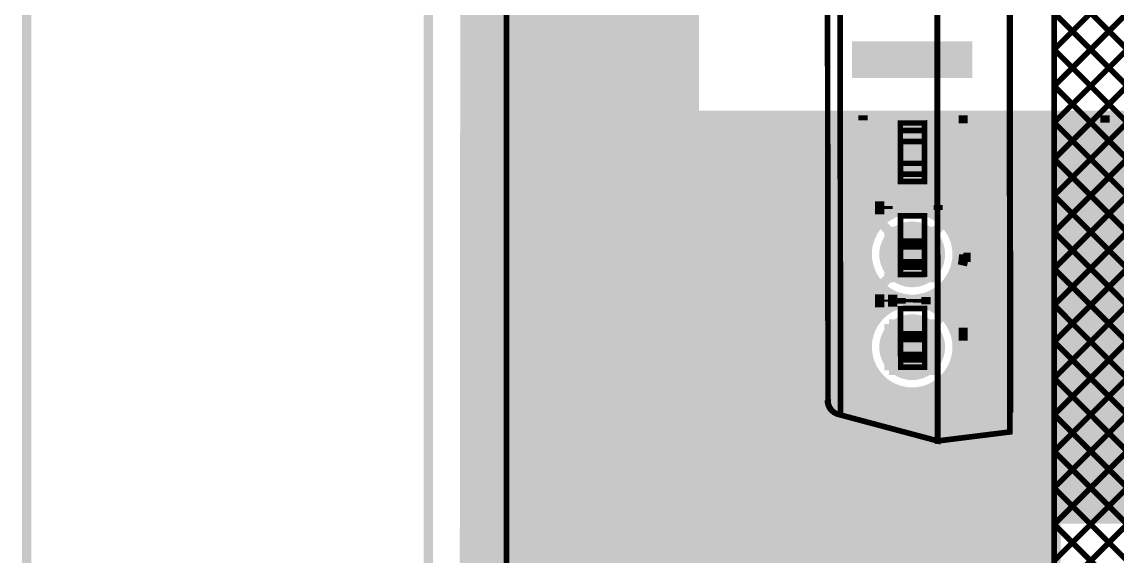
# Model space of a CAD drawing. Extents: x -20 to 155, y -91 to 215.
# Drawn here: x -16.13 to 13.87, y 118.49 to 133.11 of the extents above; entities that cross this region are included whole.
import ezdxf

# ---------------------------------------------------------------- set-up
doc = ezdxf.new("R2010")
doc.units = 0
doc.header["$MEASUREMENT"] = 0
doc.layers.get('0').update_dxf_attribs({"linetype": 'CONTINUOUS'})
for name, color, linetype in [('25-334-0_BOT', 7, 'CONTINUOUS'), ('25-334-0_DRD', 7, 'CONTINUOUS'), ('25-334-0_DRL', 2, 'CONTINUOUS'), ('25-334-0_IN1', 4, 'CONTINUOUS'), ('25-334-0_IN2', 3, 'CONTINUOUS'), ('25-334-0_SMB', 5, 'CONTINUOUS'), ('25-334-0_SMT', 10, 'CONTINUOUS'), ('25-334-0_SST', 12, 'CONTINUOUS'), ('25-334-0_TOP', 11, 'CONTINUOUS'), ('THRUHOLE_TAP', 15, 'CONTINUOUS')]:
    doc.layers.add(name, color=color, linetype=linetype)

# ---------------------------------------------------------------- blocks, each defined once
blk = doc.blocks.new('ROUND_28')
at = {"const_width": 1.09982}
blk.add_lwpolyline([(-0.54991, 0, 1), (0.54991, 0, 1)], format="xyb", close=True, dxfattribs=at)
blk = doc.blocks.new('ROUND_39')
at = {"const_width": 0.90043}
blk.add_lwpolyline([(-0.450214, 0, 1), (0.450214, 0, 1)], format="xyb", close=True, dxfattribs=at)
blk = doc.blocks.new('ROUND_72')
at = {"const_width": 0.7493}
blk.add_lwpolyline([(-0.37465, 0, 1), (0.37465, 0, 1)], format="xyb", close=True, dxfattribs=at)
blk = doc.blocks.new('ROUND_80')
at = {"const_width": 0.54991}
blk.add_lwpolyline([(-0.274954, 0, 1), (0.274954, 0, 1)], format="xyb", close=True, dxfattribs=at)
blk = doc.blocks.new('ROUND_70')
at = {"const_width": 0.0762}
blk.add_lwpolyline([(-0.0381, 0, 1), (0.0381, 0, 1)], format="xyb", close=True, dxfattribs=at)

msp = doc.modelspace()

# ---------------------------------------------------------------- linework, layer by layer
at = {"layer": '25-334-0_BOT', "const_width": 0.254}
for points in [[(-2.1082, 197.231), (-2.1082, 45.085)], [(-1.8796, 197.231), (-1.8796, 45.085)], [(-1.651, 197.231), (-1.651, 45.085)], [(-1.4224, 197.231), (-1.4224, 45.085)], [(-1.1938, 197.231), (-1.1938, 45.085)], [(-0.9652, 197.231), (-0.9652, 45.085)], [(-0.7366, 197.231), (-0.7366, 45.085)], [(-0.508, 197.231), (-0.508, 45.085)], [(-0.2794, 197.231), (-0.2794, 45.085)], [(-0.0508, 197.231), (-0.0508, 45.085)], [(0.1778, 197.231), (0.1778, 45.085)], [(0.4064, 197.231), (0.4064, 45.085)], [(0.635, 197.231), (0.635, 45.085)], [(0.8636, 197.231), (0.8636, 45.085)], [(1.0922, 197.231), (1.0922, 45.085)], [(1.3208, 197.231), (1.3208, 45.085)], [(1.5494, 197.231), (1.5494, 45.085)], [(1.778, 197.231), (1.778, 45.085)], [(2.0066, 197.231), (2.0066, 45.085)], [(2.2352, 197.231), (2.2352, 45.085)], [(-3.0226, 197.03288), (-3.0226, 45.37964)], [(-2.794, 197.13448), (-2.794, 45.25518)], [(-2.5654, 197.19798), (-2.5654, 45.16882)], [(-2.3368, 197.22846), (-2.3368, 45.1104)], [(-3.4798, 196.68236), (-3.4798, 45.77842)], [(-3.2512, 196.8881), (-3.2512, 45.54728)], [(-3.7084, 196.37502), (-3.7084, 46.1137)], [(-3.937, 195.58), (-3.937, 46.863)], [(14.605, 140.589), (2.286, 140.589), (2.286, 130.556)], [(2.286, 133.11886), (-3.937, 133.11886)], [(2.286, 132.89026), (-3.937, 132.89026)], [(2.286, 132.66166), (-3.937, 132.66166)], [(2.286, 132.43306), (-3.937, 132.43306)], [(2.286, 132.20446), (-3.937, 132.20446)], [(2.286, 131.97586), (-3.937, 131.97586)], [(2.286, 131.74726), (-3.937, 131.74726)], [(2.286, 131.51866), (-3.937, 131.51866)], [(2.286, 131.29006), (-3.937, 131.29006)], [(2.286, 131.06146), (-3.937, 131.06146)], [(2.286, 130.83286), (-3.937, 130.83286)], [(2.286, 130.60426), (-3.937, 130.60426)], [(29.718, 130.37566), (-3.937, 130.37566)], [(5.334, 130.556), (2.286, 130.556)], [(2.4638, 130.556), (2.4638, 45.085)], [(2.6924, 130.556), (2.6924, 103.759)], [(2.921, 130.556), (2.921, 103.759)], [(3.1496, 130.556), (3.1496, 103.759)], [(3.3782, 130.556), (3.3782, 103.759)], [(3.6068, 130.556), (3.6068, 103.759)], [(3.8354, 130.556), (3.8354, 103.759)], [(4.064, 130.556), (4.064, 103.759)], [(4.2926, 130.556), (4.2926, 103.759)], [(4.5212, 130.556), (4.5212, 103.759)], [(4.7498, 130.556), (4.7498, 103.759)], [(4.9784, 130.556), (4.9784, 103.759)], [(5.207, 130.556), (5.207, 103.759)], [(14.605, 130.556), (5.334, 130.556)], [(5.4356, 130.556), (5.4356, 103.759)], [(5.6642, 130.556), (5.6642, 103.759)], [(5.8928, 130.556), (5.8928, 103.759)], [(6.1214, 130.556), (6.1214, 103.759)], [(6.35, 130.556), (6.35, 103.759)], [(6.5786, 130.556), (6.5786, 103.759)], [(6.8072, 130.556), (6.8072, 103.759)], [(7.0358, 130.556), (7.0358, 126.91364)], [(7.2644, 130.556), (7.2644, 127.47752)], [(7.493, 130.556), (7.493, 127.71374)], [(7.7216, 130.556), (7.7216, 127.85852)], [(7.9502, 130.556), (7.9502, 127.9398)], [(8.1788, 130.556), (8.1788, 127.9779)], [(8.4074, 130.556), (8.4074, 127.97028)], [(8.636, 130.556), (8.636, 127.91948)], [(8.8646, 130.556), (8.8646, 127.81788)], [(9.0932, 130.556), (9.0932, 127.65024)], [(9.3218, 130.556), (9.3218, 127.36068)], [(9.5504, 130.556), (9.5504, 103.759)], [(9.779, 130.556), (9.779, 103.759)], [(10.0076, 130.556), (10.0076, 103.759)], [(10.2362, 130.556), (10.2362, 103.759)], [(10.4648, 130.556), (10.4648, 103.759)], [(10.6934, 130.556), (10.6934, 103.759)], [(10.922, 130.556), (10.922, 103.759)], [(11.1506, 130.556), (11.1506, 103.759)], [(11.3792, 130.556), (11.3792, 103.759)], [(11.6078, 130.556), (11.6078, 103.759)], [(11.8364, 130.556), (11.8364, 103.759)], [(12.065, 130.556), (12.065, 103.759)], [(12.2936, 130.556), (12.2936, 119.507)], [(12.5222, 130.556), (12.5222, 119.507)], [(12.7508, 130.556), (12.7508, 119.507)], [(12.9794, 130.556), (12.9794, 119.507)], [(13.208, 130.556), (13.208, 119.507)], [(13.4366, 130.556), (13.4366, 119.507)], [(13.6652, 130.556), (13.6652, 119.507)], [(13.8938, 130.556), (13.8938, 119.507)], [(29.718, 130.14706), (-3.937, 130.14706)], [(29.718, 129.91846), (-3.937, 129.91846)], [(29.718, 129.68986), (-3.937, 129.68986)], [(29.718, 129.46126), (-3.937, 129.46126)], [(29.718, 129.23266), (-3.937, 129.23266)], [(29.718, 129.00406), (-3.937, 129.00406)], [(29.718, 128.77546), (-3.937, 128.77546)], [(29.718, 128.54686), (-3.937, 128.54686)], [(19.685, 128.31826), (-3.937, 128.31826)], [(19.685, 128.08966), (-3.937, 128.08966)], [(7.72922, 127.86106), (-3.937, 127.86106)], [(19.685, 127.86106), (8.78078, 127.86106)], [(7.39902, 127.63246), (-3.937, 127.63246)], [(7.2136, 127.40386), (-3.937, 127.40386)], [(19.685, 127.63246), (9.11098, 127.63246)], [(19.685, 127.40386), (9.2964, 127.40386)], [(7.10184, 127.17526), (-3.937, 127.17526)], [(19.685, 127.17526), (9.40816, 127.17526)], [(7.04088, 126.94666), (-3.937, 126.94666)], [(19.685, 126.94666), (9.46912, 126.94666)], [(7.02564, 126.71806), (-3.937, 126.71806)], [(7.05104, 126.48946), (-3.937, 126.48946)], [(7.0358, 126.58598), (7.0358, 124.37364)], [(19.685, 126.48946), (9.45642, 126.48946)], [(19.685, 126.71806), (9.48436, 126.71806)], [(7.1247, 126.26086), (-3.937, 126.26086)], [(19.685, 126.26086), (9.38276, 126.26086)], [(7.25424, 126.03226), (-3.937, 126.03226)], [(7.2644, 126.01956), (7.2644, 124.93752)], [(9.0932, 125.84938), (9.0932, 125.11024)], [(19.685, 126.03226), (9.25322, 126.03226)], [(9.3218, 126.1364), (9.3218, 124.82068)], [(7.4676, 125.80366), (-3.937, 125.80366)], [(7.8867, 125.57506), (-3.937, 125.57506)], [(7.493, 125.78334), (7.493, 125.17374)], [(7.7216, 125.6411), (7.7216, 125.31852)], [(7.9502, 125.55728), (7.9502, 125.3998)], [(19.685, 125.57506), (8.6233, 125.57506)], [(8.636, 125.58014), (8.636, 125.37948)], [(8.8646, 125.6792), (8.8646, 125.27788)], [(19.685, 125.80366), (9.0424, 125.80366)], [(7.7851, 125.34646), (-3.937, 125.34646)], [(8.1788, 125.52172), (8.1788, 125.4379)], [(8.4074, 125.52934), (8.4074, 125.43028)], [(19.685, 125.34646), (8.72236, 125.34646)], [(7.42442, 125.11786), (-3.937, 125.11786)], [(19.685, 125.11786), (9.08304, 125.11786)], [(7.22884, 124.88926), (-3.937, 124.88926)], [(7.10946, 124.66066), (-3.937, 124.66066)], [(19.685, 124.88926), (9.27862, 124.88926)], [(19.685, 124.66066), (9.398, 124.66066)], [(7.04596, 124.43206), (-3.937, 124.43206)], [(19.685, 124.43206), (9.46404, 124.43206)], [(7.02564, 124.20346), (-3.937, 124.20346)], [(19.685, 124.20346), (9.48436, 124.20346)], [(7.04596, 123.97486), (-3.937, 123.97486)], [(7.0358, 124.04598), (7.0358, 103.759)], [(19.685, 123.97486), (9.4615, 123.97486)], [(7.11454, 123.74626), (-3.937, 123.74626)], [(7.23646, 123.51766), (-3.937, 123.51766)], [(7.2644, 123.47956), (7.2644, 103.759)], [(19.685, 123.51766), (9.271, 123.51766)], [(9.3218, 123.5964), (9.3218, 103.759)], [(19.685, 123.74626), (9.39546, 123.74626)], [(7.43712, 123.28906), (-3.937, 123.28906)], [(7.493, 123.24334), (7.493, 103.759)], [(19.685, 123.28906), (9.07034, 123.28906)], [(9.0932, 123.30938), (9.0932, 103.759)], [(7.81304, 123.06046), (-3.937, 123.06046)], [(7.7216, 123.1011), (7.7216, 103.759)], [(7.9502, 123.01728), (7.9502, 103.759)], [(8.1788, 122.98172), (8.1788, 103.759)], [(8.4074, 122.98934), (8.4074, 103.759)], [(8.636, 123.04014), (8.636, 103.759)], [(19.685, 123.06046), (8.69442, 123.06046)], [(8.8646, 123.1392), (8.8646, 103.759)], [(19.685, 122.83186), (-3.937, 122.83186)], [(19.685, 122.60326), (-3.937, 122.60326)], [(19.685, 122.37466), (-3.937, 122.37466)], [(19.685, 122.14606), (-3.937, 122.14606)], [(19.685, 121.91746), (-3.937, 121.91746)], [(19.685, 121.68886), (-3.937, 121.68886)], [(19.685, 121.46026), (-3.937, 121.46026)], [(19.685, 121.23166), (-3.937, 121.23166)], [(19.85264, 121.00306), (-3.937, 121.00306)], [(20.10156, 120.77446), (-3.937, 120.77446)], [(20.35302, 120.54586), (-3.937, 120.54586)], [(20.60194, 120.31726), (-3.937, 120.31726)], [(20.85086, 120.08866), (-3.937, 120.08866)], [(21.09978, 119.86006), (-3.937, 119.86006)], [(21.3487, 119.63146), (-3.937, 119.63146)], [(12.192, 119.40286), (-3.937, 119.40286)], [(20.193, 119.507), (12.192, 119.507)], [(12.192, 119.507), (12.192, 103.759)], [(12.192, 119.17426), (-3.937, 119.17426)], [(12.192, 118.94566), (-3.937, 118.94566)], [(12.192, 118.71706), (-3.937, 118.71706)], [(12.192, 118.48846), (-3.937, 118.48846)]]:
    msp.add_lwpolyline(points, dxfattribs=at)
for points in [[(8.255, 127.98044, 0.4142136), (7.0231, 126.74854)], [(9.48436, 126.74854, 0.4142136), (8.255, 127.9779)], [(7.02564, 126.74854, 0.4142136), (8.255, 125.51918)], [(8.255, 125.51918, 0.4142136), (9.48436, 126.74854)], [(8.255, 125.44044, 0.4142136), (7.0231, 124.20854)], [(9.48436, 124.20854, 0.4142136), (8.255, 125.4379)], [(7.02564, 124.20854, 0.4142136), (8.255, 122.97918)], [(8.255, 122.97918, 0.4142136), (9.48436, 124.20854)]]:
    msp.add_lwpolyline(points, format="xyb", dxfattribs=at)
at = {"layer": '25-334-0_DRD', "const_width": 0.254}
for points in [[(-15.99946, -4.99872), (155.00096, -4.99872), (155.00096, 215.00084), (-4.99872, 215.00084), (-4.99872, 189.35954), (-15.99946, 189.35954), (-15.99946, -4.99872)], [(7.62, 129.286), (8.255, 129.921)], [(7.62, 129.794), (7.62, 129.286)], [(8.255, 129.159), (7.62, 129.794)], [(8.255, 129.921), (8.89, 129.286)], [(8.89, 129.794), (8.255, 129.159)], [(8.89, 129.286), (8.89, 129.794)], [(7.62, 127.38354), (7.62, 126.11354)], [(8.89, 127.38354), (7.62, 127.38354)], [(8.255, 127.38354), (8.255, 126.11354)], [(8.89, 126.11354), (8.89, 127.38354)], [(8.89, 126.74854), (7.62, 126.74854)], [(7.62, 126.11354), (8.89, 126.11354)], [(7.62, 124.84354), (7.62, 123.57354)], [(8.89, 124.84354), (7.62, 124.84354)], [(8.255, 124.84354), (8.255, 123.57354)], [(8.89, 123.57354), (8.89, 124.84354)], [(8.89, 124.20854), (7.62, 124.20854)], [(7.62, 123.57354), (8.89, 123.57354)]]:
    msp.add_lwpolyline(points, dxfattribs=at)
at = {"layer": '25-334-0_DRL'}
for points, const_width in [([(-15.99946, -4.99872), (155.00096, -4.99872), (155.00096, 215.00084), (-4.99872, 215.00084), (-4.99872, 189.35954), (-15.99946, 189.35954), (-15.99946, -4.99872)], 0.254), ([(-4.99872, -4.99872), (-4.99872, 189.35954)], 0.254), ([(6.604, 132.08), (9.906, 132.08)], 1.00076)]:
    msp.add_lwpolyline(points, dxfattribs=dict(at, const_width=const_width))
at = {"layer": '25-334-0_IN1'}
for points, const_width in [([(14.478, 201.549), (-3.937, 201.549), (-4.064, 50.165)], 0.254), ([(-3.8354, 201.549), (-3.8354, 49.29124)], 0.254), ([(-3.6068, 201.549), (-3.6068, 48.95342)], 0.254), ([(-3.3782, 201.549), (-3.3782, 48.72228)], 0.254), ([(-3.1496, 201.549), (-3.1496, 48.55464)], 0.254), ([(-2.921, 201.549), (-2.921, 48.43272)], 0.254), ([(-2.6924, 201.549), (-2.6924, 48.34636)], 0.254), ([(-2.4638, 201.549), (-2.4638, 48.29048)], 0.254), ([(-2.2352, 201.549), (-2.2352, 48.26254)], 0.254), ([(-2.0066, 201.549), (-2.0066, 48.26)], 0.254), ([(-1.778, 201.549), (-1.778, 48.26)], 0.254), ([(-1.5494, 201.549), (-1.5494, 48.26)], 0.254), ([(-1.3208, 201.549), (-1.3208, 48.26)], 0.254), ([(-1.0922, 201.549), (-1.0922, 48.26)], 0.254), ([(-0.8636, 201.549), (-0.8636, 48.26)], 0.254), ([(-0.635, 201.549), (-0.635, 48.26)], 0.254), ([(-0.4064, 201.549), (-0.4064, 48.26)], 0.254), ([(-0.1778, 201.549), (-0.1778, 48.26)], 0.254), ([(0.0508, 201.549), (0.0508, 48.26)], 0.254), ([(0.2794, 201.549), (0.2794, 48.26)], 0.254), ([(0.508, 201.549), (0.508, 48.26)], 0.254), ([(0.7366, 201.549), (0.7366, 48.26)], 0.254), ([(0.9652, 201.549), (0.9652, 48.26)], 0.254), ([(1.1938, 201.549), (1.1938, 48.26)], 0.254), ([(1.4224, 201.549), (1.4224, 48.26)], 0.254), ([(1.651, 201.549), (1.651, 48.26)], 0.254), ([(1.8796, 201.549), (1.8796, 48.26)], 0.254), ([(2.1082, 201.549), (2.1082, 48.26)], 0.254), ([(14.605, 140.589), (2.286, 140.589), (2.286, 130.556)], 0.254), ([(8.255, 124.20854), (21.07692, 137.033), (27.305, 137.033), (28.575, 135.763), (51.054, 135.763)], 0.2032), ([(21.33092, 136.4234), (9.58342, 124.6759)], 0.254), ([(2.286, 133.0706), (-3.99288, 133.0706)], 0.254), ([(2.286, 132.842), (-3.99542, 132.842)], 0.254), ([(2.286, 132.6134), (-3.99542, 132.6134)], 0.254), ([(2.286, 132.3848), (-3.99542, 132.3848)], 0.254), ([(2.286, 132.1562), (-3.99542, 132.1562)], 0.254), ([(2.286, 131.9276), (-3.99542, 131.9276)], 0.254), ([(2.286, 131.699), (-3.99542, 131.699)], 0.254), ([(2.286, 131.4704), (-3.99542, 131.4704)], 0.254), ([(2.286, 131.2418), (-3.99542, 131.2418)], 0.254), ([(2.286, 131.0132), (-3.99542, 131.0132)], 0.254), ([(2.286, 130.7846), (-3.99542, 130.7846)], 0.254), ([(2.286, 130.556), (-3.99542, 130.556)], 0.254), ([(7.00786, 130.556), (2.286, 130.556)], 0.254), ([(2.3368, 130.556), (2.3368, 48.26)], 0.254), ([(2.5654, 130.556), (2.5654, 48.26)], 0.254), ([(2.794, 130.556), (2.794, 103.886)], 0.254), ([(3.0226, 130.556), (3.0226, 103.886)], 0.254), ([(3.2512, 130.556), (3.2512, 103.886)], 0.254), ([(3.4798, 130.556), (3.4798, 103.886)], 0.254), ([(3.7084, 130.556), (3.7084, 103.886)], 0.254), ([(3.937, 130.556), (3.937, 103.886)], 0.254), ([(4.1656, 130.556), (4.1656, 103.886)], 0.254), ([(4.3942, 130.556), (4.3942, 103.886)], 0.254), ([(4.6228, 130.556), (4.6228, 103.886)], 0.254), ([(4.8514, 130.556), (4.8514, 103.886)], 0.254), ([(5.08, 130.556), (5.08, 103.886)], 0.254), ([(5.3086, 130.556), (5.3086, 103.886)], 0.254), ([(5.5372, 130.556), (5.5372, 103.886)], 0.254), ([(5.7658, 130.556), (5.7658, 103.886)], 0.254), ([(5.9944, 130.556), (5.9944, 103.886)], 0.254), ([(6.223, 130.556), (6.223, 103.886)], 0.254), ([(6.4516, 130.556), (6.4516, 103.886)], 0.254), ([(6.6802, 130.556), (6.6802, 129.86258)], 0.254), ([(6.9088, 130.556), (6.9088, 130.41884)], 0.254), ([(13.73886, 130.556), (9.4996, 130.556)], 0.254), ([(13.73886, 130.556), (9.4996, 130.556)], 0.254), ([(13.73886, 130.556), (9.62914, 126.44628)], 0.254), ([(9.652, 130.556), (9.652, 130.33502)], 0.254), ([(9.8806, 130.556), (9.8806, 126.69774)], 0.254), ([(10.1092, 130.556), (10.1092, 126.92634)], 0.254), ([(10.3378, 130.556), (10.3378, 127.15494)], 0.254), ([(10.5664, 130.556), (10.5664, 127.38354)], 0.254), ([(10.795, 130.556), (10.795, 127.61214)], 0.254), ([(11.0236, 130.556), (11.0236, 127.84074)], 0.254), ([(11.2522, 130.556), (11.2522, 128.06934)], 0.254), ([(11.4808, 130.556), (11.4808, 128.29794)], 0.254), ([(11.7094, 130.556), (11.7094, 128.52654)], 0.254), ([(11.938, 130.556), (11.938, 128.75514)], 0.254), ([(12.1666, 130.556), (12.1666, 128.98374)], 0.254), ([(12.3952, 130.556), (12.3952, 129.21234)], 0.254), ([(12.6238, 130.556), (12.6238, 129.44094)], 0.254), ([(12.8524, 130.556), (12.8524, 129.66954)], 0.254), ([(13.081, 130.556), (13.081, 129.89814)], 0.254), ([(13.3096, 130.556), (13.3096, 130.12674)], 0.254), ([(13.5382, 130.556), (13.5382, 130.35534)], 0.254), ([(6.85292, 130.3274), (-3.99542, 130.3274)], 0.254), ([(6.74624, 130.0988), (-3.99542, 130.0988)], 0.254), ([(13.51026, 130.3274), (9.65708, 130.3274)], 0.254), ([(13.28166, 130.0988), (9.76122, 130.0988)], 0.254), ([(6.6802, 129.8702), (-3.99796, 129.8702)], 0.254), ([(13.05306, 129.8702), (9.82726, 129.8702)], 0.254), ([(6.64972, 129.6416), (-3.99796, 129.6416)], 0.254), ([(12.82446, 129.6416), (9.86028, 129.6416)], 0.254), ([(6.65226, 129.413), (-3.99796, 129.413)], 0.254), ([(6.68782, 129.1844), (-3.99796, 129.1844)], 0.254), ([(6.6802, 129.21488), (6.6802, 103.886)], 0.254), ([(12.36726, 129.1844), (9.82218, 129.1844)], 0.254), ([(12.59586, 129.413), (9.85774, 129.413)], 0.254), ([(6.7564, 128.9558), (-3.99796, 128.9558)], 0.254), ([(12.13866, 128.9558), (9.7536, 128.9558)], 0.254), ([(13.7668, 128.85928), (13.7668, 119.507)], 0.254), ([(24.5364, 128.9558), (13.86332, 128.9558)], 0.254), ([(6.86816, 128.7272), (-3.99796, 128.7272)], 0.254), ([(6.9088, 128.66116), (6.9088, 127.16256)], 0.254), ([(11.91006, 128.7272), (9.64184, 128.7272)], 0.254), ([(9.652, 128.74244), (9.652, 126.9238)], 0.254), ([(13.5382, 128.63068), (13.5382, 119.507)], 0.254), ([(24.64816, 128.7272), (13.63472, 128.7272)], 0.254), ([(7.03072, 128.4986), (-3.99796, 128.4986)], 0.254), ([(7.26948, 128.27), (-3.99796, 128.27)], 0.254), ([(7.1374, 128.3843), (7.1374, 127.60452)], 0.254), ([(11.45286, 128.27), (9.24052, 128.27)], 0.254), ([(9.4234, 128.4351), (9.4234, 127.5334)], 0.254), ([(11.68146, 128.4986), (9.47928, 128.4986)], 0.254), ([(19.685, 128.27), (13.17752, 128.27)], 0.254), ([(13.3096, 128.40208), (13.3096, 119.507)], 0.254), ([(24.81072, 128.4986), (13.40612, 128.4986)], 0.254), ([(7.67334, 128.0414), (-3.99796, 128.0414)], 0.254), ([(7.366, 128.19888), (7.366, 127.84074)], 0.254), ([(7.5946, 128.07442), (7.5946, 127.99314)], 0.254), ([(11.22426, 128.0414), (8.83666, 128.0414)], 0.254), ([(8.9662, 128.09728), (8.9662, 127.9652)], 0.254), ([(9.1948, 128.23444), (9.1948, 127.79756)], 0.254), ([(19.685, 128.0414), (12.94892, 128.0414)], 0.254), ([(13.081, 128.17348), (13.081, 119.507)], 0.254), ([(7.33298, 127.8128), (-3.99796, 127.8128)], 0.254), ([(7.25932, 127.74422), (8.255, 126.74854)], 0.254), ([(9.25068, 127.74422), (8.255, 126.74854)], 0.254), ([(10.99566, 127.8128), (9.17702, 127.8128)], 0.254), ([(12.6238, 127.71628), (12.6238, 119.507)], 0.254), ([(19.685, 127.8128), (12.72032, 127.8128)], 0.254), ([(12.8524, 127.94488), (12.8524, 119.507)], 0.254), ([(7.11962, 127.5842), (-3.99796, 127.5842)], 0.254), ([(6.985, 127.3556), (-3.99796, 127.3556)], 0.254), ([(10.76706, 127.5842), (9.38784, 127.5842)], 0.254), ([(10.53846, 127.3556), (9.525, 127.3556)], 0.254), ([(19.685, 127.3556), (12.26312, 127.3556)], 0.254), ([(12.3952, 127.48768), (12.3952, 119.507)], 0.254), ([(19.685, 127.5842), (12.49172, 127.5842)], 0.254), ([(6.89864, 127.127), (-3.99796, 127.127)], 0.254), ([(10.30986, 127.127), (9.61136, 127.127)], 0.254), ([(19.685, 127.127), (12.03452, 127.127)], 0.254), ([(12.1666, 127.25908), (12.1666, 103.886)], 0.254), ([(6.85546, 126.8984), (-3.99796, 126.8984)], 0.254), ([(7.25932, 125.75286), (8.255, 126.74854)], 0.254), ([(10.08126, 126.8984), (9.65454, 126.8984)], 0.254), ([(11.7094, 126.80188), (11.7094, 103.886)], 0.254), ([(19.685, 126.8984), (11.80592, 126.8984)], 0.254), ([(11.938, 127.03048), (11.938, 103.886)], 0.254), ([(6.84784, 126.6698), (-4.0005, 126.6698)], 0.254), ([(9.652, 126.57328), (9.652, 126.46914)], 0.254), ([(9.85266, 126.6698), (9.65962, 126.6698)], 0.254), ([(11.4808, 126.57328), (11.4808, 103.886)], 0.254), ([(19.685, 126.6698), (11.57732, 126.6698)], 0.254), ([(6.88086, 126.4412), (-4.0005, 126.4412)], 0.254), ([(6.95198, 126.2126), (-4.0005, 126.2126)], 0.254), ([(6.9088, 126.33706), (6.9088, 124.62256)], 0.254), ([(19.685, 126.2126), (11.12012, 126.2126)], 0.254), ([(11.2522, 126.34468), (11.2522, 103.886)], 0.254), ([(19.685, 126.4412), (11.34872, 126.4412)], 0.254), ([(7.0739, 125.984), (-4.0005, 125.984)], 0.254), ([(7.1374, 125.89256), (7.1374, 125.06452)], 0.254), ([(10.795, 125.88748), (10.795, 103.886)], 0.254), ([(19.685, 125.984), (10.89152, 125.984)], 0.254), ([(11.0236, 126.11608), (11.0236, 103.886)], 0.254), ([(7.25678, 125.7554), (-4.0005, 125.7554)], 0.254), ([(7.366, 125.65634), (7.366, 125.30074)], 0.254), ([(10.5664, 125.65888), (10.5664, 103.886)], 0.254), ([(19.685, 125.7554), (10.66292, 125.7554)], 0.254), ([(7.5565, 125.5268), (-4.0005, 125.5268)], 0.254), ([(7.36092, 125.2982), (-4.0005, 125.2982)], 0.254), ([(7.5946, 125.50648), (7.5946, 125.45314)], 0.254), ([(19.685, 125.2982), (10.20572, 125.2982)], 0.254), ([(10.3378, 125.43028), (10.3378, 103.886)], 0.254), ([(19.685, 125.5268), (10.43432, 125.5268)], 0.254), ([(7.13994, 125.0696), (-4.0005, 125.0696)], 0.254), ([(9.8806, 124.97308), (9.8806, 103.886)], 0.254), ([(19.685, 125.0696), (9.97712, 125.0696)], 0.254), ([(10.1092, 125.20168), (10.1092, 103.886)], 0.254), ([(6.99516, 124.841), (-4.0005, 124.841)], 0.254), ([(9.652, 124.74448), (9.652, 124.3838)], 0.254), ([(19.685, 124.841), (9.74852, 124.841)], 0.254), ([(6.90626, 124.6124), (-4.0005, 124.6124)], 0.254), ([(6.858, 124.3838), (-4.0005, 124.3838)], 0.254), ([(19.685, 124.6124), (9.60374, 124.6124)], 0.254), ([(19.685, 124.3838), (9.652, 124.3838)], 0.254), ([(6.84784, 124.1552), (-4.0005, 124.1552)], 0.254), ([(19.685, 124.1552), (9.66216, 124.1552)], 0.254), ([(6.87578, 123.9266), (-4.0005, 123.9266)], 0.254), ([(6.9088, 123.79706), (6.9088, 103.886)], 0.254), ([(19.685, 123.9266), (9.63422, 123.9266)], 0.254), ([(9.652, 124.03328), (9.652, 103.886)], 0.254), ([(6.94182, 123.698), (-4.00304, 123.698)], 0.254), ([(7.05612, 123.4694), (-4.00304, 123.4694)], 0.254), ([(19.685, 123.4694), (9.45134, 123.4694)], 0.254), ([(19.685, 123.698), (9.56564, 123.698)], 0.254), ([(7.23392, 123.2408), (-4.00304, 123.2408)], 0.254), ([(7.1374, 123.35256), (7.1374, 103.886)], 0.254), ([(9.1948, 123.15952), (9.1948, 103.886)], 0.254), ([(19.685, 123.2408), (9.27608, 123.2408)], 0.254), ([(9.4234, 123.42368), (9.4234, 103.886)], 0.254), ([(7.51332, 123.0122), (-4.00304, 123.0122)], 0.254), ([(7.366, 123.11634), (7.366, 103.886)], 0.254), ([(7.5946, 122.96648), (7.5946, 103.886)], 0.254), ([(7.8232, 122.86996), (7.8232, 103.886)], 0.254), ([(8.7376, 122.8852), (8.7376, 103.886)], 0.254), ([(8.9662, 122.99442), (8.9662, 103.886)], 0.254), ([(19.685, 123.0122), (8.99668, 123.0122)], 0.254), ([(19.685, 122.7836), (-4.00304, 122.7836)], 0.254), ([(19.685, 122.555), (-4.00304, 122.555)], 0.254), ([(8.0518, 122.81662), (8.0518, 103.886)], 0.254), ([(8.2804, 122.80138), (8.2804, 103.886)], 0.254), ([(8.509, 122.82424), (8.509, 103.886)], 0.254), ([(19.685, 122.3264), (-4.00304, 122.3264)], 0.254), ([(19.685, 122.0978), (-4.00304, 122.0978)], 0.254), ([(19.685, 121.8692), (-4.00304, 121.8692)], 0.254), ([(19.685, 121.6406), (-4.00304, 121.6406)], 0.254), ([(19.685, 121.412), (-4.00304, 121.412)], 0.254), ([(19.685, 121.1834), (-4.00304, 121.1834)], 0.254), ([(19.685, 120.9548), (-4.00304, 120.9548)], 0.254), ([(19.685, 120.7262), (-4.00558, 120.7262)], 0.254), ([(19.685, 120.4976), (-4.00558, 120.4976)], 0.254), ([(19.685, 120.269), (-4.00558, 120.269)], 0.254), ([(19.685, 120.0404), (-4.00558, 120.0404)], 0.254), ([(19.685, 119.8118), (-4.00558, 119.8118)], 0.254), ([(19.685, 119.5832), (-4.00558, 119.5832)], 0.254), ([(12.192, 119.3546), (-4.00558, 119.3546)], 0.254), ([(19.685, 119.507), (12.192, 119.507)], 0.254), ([(12.192, 119.507), (12.192, 103.886)], 0.254), ([(12.192, 119.126), (-4.00558, 119.126)], 0.254), ([(12.192, 118.8974), (-4.00558, 118.8974)], 0.254), ([(12.192, 118.6688), (-4.00558, 118.6688)], 0.254), ([(12.192, 118.4402), (-4.00558, 118.4402)], 0.254)]:
    msp.add_lwpolyline(points, dxfattribs=dict(at, const_width=const_width))
at = {"layer": '25-334-0_IN1', "const_width": 0.254}
for points in [[(7.00786, 130.556, 0.1725883), (6.64639, 129.54)], [(9.86282, 129.54, 0.1728454), (9.50052, 130.55675)], [(6.64718, 129.54, 0.3114166), (7.6835, 128.03632)], [(8.82396, 128.03632, 0.3118219), (9.86282, 129.54)], [(7.6835, 128.03632, 0.2965412), (6.8453, 126.74854)], [(9.66216, 126.74854, 0.2969896), (8.82396, 128.03632)], [(6.84784, 126.74854, 0.2884415), (7.6454, 125.47854)], [(9.62914, 126.44628, 0.0541817), (9.66199, 126.74854)], [(7.6454, 125.47854, 0.2884414), (6.8453, 124.20854)], [(9.66216, 124.20854, 0.084775), (9.58241, 124.67554)], [(6.84784, 124.20854, 0.4142136), (8.255, 122.80138)], [(8.255, 122.80138, 0.4142136), (9.66216, 124.20854)]]:
    msp.add_lwpolyline(points, format="xyb", dxfattribs=at)
at = {"layer": '25-334-0_IN2', "const_width": 0.254}
for points in [[(-3.0226, 178.07432), (-3.0226, 11.68654)], [(-2.794, 178.14798), (-2.794, 11.53922)], [(-2.5654, 178.17846), (-2.5654, 11.43508)], [(-2.3368, 178.181), (-2.3368, 11.36142)], [(-2.1082, 178.181), (-2.1082, 11.31824)], [(-1.8796, 178.181), (-1.8796, 11.303)], [(-1.651, 178.181), (-1.651, 11.303)], [(-1.4224, 178.181), (-1.4224, 11.303)], [(-1.1938, 178.181), (-1.1938, 11.303)], [(-0.9652, 178.181), (-0.9652, 11.303)], [(-0.7366, 178.181), (-0.7366, 11.303)], [(-0.508, 178.181), (-0.508, 11.303)], [(-0.2794, 178.181), (-0.2794, 11.303)], [(-0.0508, 178.181), (-0.0508, 11.303)], [(0.17526, 178.181), (0.17526, 11.303)], [(0.40386, 178.181), (0.40386, 11.303)], [(0.63246, 178.181), (0.63246, 11.303)], [(0.86106, 178.181), (0.86106, 11.303)], [(1.08966, 178.181), (1.08966, 11.303)], [(1.31826, 178.181), (1.31826, 11.303)], [(1.54686, 178.181), (1.54686, 11.303)], [(1.77546, 178.181), (1.77546, 11.303)], [(2.00406, 178.181), (2.00406, 11.303)], [(2.23266, 178.181), (2.23266, 11.303)], [(-3.4798, 177.78222), (-3.4798, 12.1666)], [(-3.2512, 177.96002), (-3.2512, 11.88466)], [(-3.7084, 177.50536), (-3.7084, 12.63142)], [(-3.937, 176.657), (-3.81, 13.335)], [(2.286, 133.604), (2.286, 118.237)], [(2.286, 133.1468), (-3.90398, 133.1468)], [(2.286, 132.9182), (-3.90144, 132.9182)], [(2.286, 132.6896), (-3.90144, 132.6896)], [(2.286, 132.461), (-3.90144, 132.461)], [(2.286, 132.2324), (-3.90144, 132.2324)], [(2.286, 132.0038), (-3.90144, 132.0038)], [(2.286, 131.7752), (-3.90144, 131.7752)], [(2.286, 131.5466), (-3.90144, 131.5466)], [(2.286, 131.318), (-3.90144, 131.318)], [(2.286, 131.0894), (-3.90144, 131.0894)], [(2.286, 130.8608), (-3.90144, 130.8608)], [(2.286, 130.6322), (-3.90144, 130.6322)], [(2.286, 130.4036), (-3.90144, 130.4036)], [(2.286, 130.175), (-3.90144, 130.175)], [(2.286, 129.9464), (-3.90144, 129.9464)], [(2.286, 129.7178), (-3.8989, 129.7178)], [(2.286, 129.4892), (-3.8989, 129.4892)], [(2.286, 129.2606), (-3.8989, 129.2606)], [(2.286, 129.032), (-3.8989, 129.032)], [(2.286, 128.8034), (-3.8989, 128.8034)], [(2.286, 128.5748), (-3.8989, 128.5748)], [(2.286, 128.3462), (-3.8989, 128.3462)], [(2.286, 128.1176), (-3.8989, 128.1176)], [(2.286, 127.889), (-3.8989, 127.889)], [(2.286, 127.6604), (-3.8989, 127.6604)], [(2.286, 127.4318), (-3.8989, 127.4318)], [(2.286, 127.2032), (-3.8989, 127.2032)], [(2.286, 126.9746), (-3.8989, 126.9746)], [(2.286, 126.746), (-3.8989, 126.746)], [(2.286, 126.5174), (-3.89636, 126.5174)], [(2.286, 126.2888), (-3.89636, 126.2888)], [(2.286, 126.0602), (-3.89636, 126.0602)], [(2.286, 125.8316), (-3.89636, 125.8316)], [(2.286, 125.603), (-3.89636, 125.603)], [(2.286, 125.3744), (-3.89636, 125.3744)], [(2.286, 125.1458), (-3.89636, 125.1458)], [(2.286, 124.9172), (-3.89636, 124.9172)], [(2.286, 124.6886), (-3.89636, 124.6886)], [(2.286, 124.46), (-3.89636, 124.46)], [(2.286, 124.2314), (-3.89636, 124.2314)], [(2.286, 124.0028), (-3.89636, 124.0028)], [(2.286, 123.7742), (-3.89636, 123.7742)], [(2.286, 123.5456), (-3.89636, 123.5456)], [(2.286, 123.317), (-3.89636, 123.317)], [(2.286, 123.0884), (-3.89382, 123.0884)], [(2.286, 122.8598), (-3.89382, 122.8598)], [(2.286, 122.6312), (-3.89382, 122.6312)], [(2.286, 122.4026), (-3.89382, 122.4026)], [(2.286, 122.174), (-3.89382, 122.174)], [(2.286, 121.9454), (-3.89382, 121.9454)], [(2.286, 121.7168), (-3.89382, 121.7168)], [(2.286, 121.4882), (-3.89382, 121.4882)], [(2.286, 121.2596), (-3.89382, 121.2596)], [(2.286, 121.031), (-3.89382, 121.031)], [(2.286, 120.8024), (-3.89382, 120.8024)], [(2.286, 120.5738), (-3.89382, 120.5738)], [(2.286, 120.3452), (-3.89382, 120.3452)], [(2.286, 120.1166), (-3.89382, 120.1166)], [(2.286, 119.888), (-3.89128, 119.888)], [(2.286, 119.6594), (-3.89128, 119.6594)], [(2.286, 119.4308), (-3.89128, 119.4308)], [(2.286, 119.2022), (-3.89128, 119.2022)], [(2.286, 118.9736), (-3.89128, 118.9736)], [(2.286, 118.745), (-3.89128, 118.745)], [(2.286, 118.5164), (-3.89128, 118.5164)]]:
    msp.add_lwpolyline(points, dxfattribs=at)
at = {"layer": '25-334-0_SMB', "const_width": 1.99898}
for points in [[(-1.905, 46.863), (-1.905, 195.453)], [(1.27, 46.736), (1.27, 195.453)], [(4.445, 105.41), (4.445, 128.651)], [(10.795, 105.41), (10.795, 128.778)], [(13.97, 128.778), (13.97, 121.412)], [(7.62, 121.285), (7.62, 105.41)]]:
    msp.add_lwpolyline(points, dxfattribs=at)
at = {"layer": '25-334-0_SMT', "const_width": 1.99898}
for points in [[(-2.286, 13.081), (-2.286, 171.958)], [(0.889, 12.446), (0.889, 171.958)]]:
    msp.add_lwpolyline(points, dxfattribs=at)
at = {"layer": '25-334-0_SST', "const_width": 0.1524}
for points in [[(37.14496, 187.36056), (-2.85496, 187.36056), (-2.85496, 112.35944), (37.14496, 112.35944), (37.14496, 187.36056)], [(12.14374, 187.36056), (12.14374, 112.35944)], [(22.14372, 142.35684), (12.14374, 132.35686)], [(22.14372, 141.35862), (12.14374, 131.35864)], [(22.14372, 140.35786), (12.14374, 130.35788)], [(22.14372, 139.3571), (12.14374, 129.35712)], [(22.14372, 138.35888), (12.14374, 128.3589)], [(6.22808, 136.7155), (6.22808, 136.71042), (6.27634, 136.72566), (8.93064, 137.4394), (8.93064, 137.44448), (8.9408, 137.44448), (8.9408, 137.4394), (8.96112, 121.64314), (8.95096, 121.64314), (8.93064, 137.4394), (8.9408, 137.4394), (8.93064, 137.44448), (6.22808, 136.7155), (6.22808, 136.71042)], [(10.93216, 121.88698), (8.96112, 121.6406), (8.96112, 121.64314), (10.93216, 121.88698), (10.91184, 137.20064), (10.91184, 137.20318), (8.9408, 137.44448), (8.9408, 137.4394), (10.91184, 137.20064)], [(22.14372, 137.35812), (12.14374, 127.35814)], [(6.29412, 122.3518), (6.27634, 136.72566)], [(10.94994, 122.8979), (10.93216, 136.18972), (10.93216, 136.59866), (10.91184, 136.59866)], [(5.95122, 122.75058), (5.93344, 136.32434), (5.93344, 136.32942)], [(22.14372, 136.35736), (12.14374, 126.35738)], [(22.14372, 135.35914), (12.14374, 125.35916)], [(12.14374, 134.35838), (22.14372, 124.3584)], [(22.14372, 134.35838), (12.14374, 124.3584)], [(12.14374, 133.35762), (22.14372, 123.35764)], [(22.14372, 133.35762), (12.14374, 123.35764)], [(22.14372, 132.3594), (12.14374, 122.35942)], [(12.14374, 132.35686), (22.14372, 122.35688)], [(12.14374, 131.35864), (22.14372, 121.35866)], [(22.14372, 131.35864), (12.14374, 121.35866)], [(8.59028, 130.13944), (7.92988, 130.1369), (7.92988, 130.14198), (7.92988, 130.1369), (7.93242, 129.83972), (7.93242, 129.24028), (7.93242, 128.94056), (8.59282, 128.94056), (8.59282, 129.24028), (8.59028, 129.83972), (7.93242, 129.83972), (8.59028, 129.83972), (8.59028, 130.13944), (8.59028, 130.14198), (7.92988, 130.14198), (7.92988, 130.34264), (8.59028, 130.34518), (8.59028, 130.14198)], [(12.14374, 130.35788), (22.14372, 120.3579)], [(22.14372, 130.35788), (12.14374, 120.3579)], [(8.59282, 129.24028), (7.93242, 129.24028)], [(22.14372, 129.35966), (12.14374, 119.35968)], [(12.14374, 129.35712), (22.14372, 119.35714)], [(8.59282, 128.94056), (8.59282, 128.7399), (7.93242, 128.7399), (7.93242, 128.94056)], [(7.93242, 128.7399), (7.93242, 128.73736), (8.59282, 128.7399)], [(12.14374, 128.3589), (22.14372, 118.35892)], [(22.14372, 128.3589), (12.14374, 118.35892)], [(8.59536, 127.11176), (7.93496, 127.11176), (7.93496, 127.80264), (8.59282, 127.80518), (8.59536, 127.11176), (8.59536, 127.10922)], [(7.93496, 127.10668), (7.93496, 127.11176)], [(7.93496, 126.95428), (7.93496, 126.54534), (7.93496, 126.40056), (7.93496, 126.1999), (7.93496, 126.19736), (8.59536, 126.1999), (8.59536, 126.40056), (8.59536, 126.54534), (8.59536, 126.95428), (8.59536, 127.10922), (7.93496, 127.10668), (7.93496, 126.95428), (8.59536, 126.95428)], [(12.14374, 127.35814), (22.14372, 117.35816)], [(22.14372, 127.35814), (12.14374, 117.35816)], [(8.59536, 126.54534), (7.93496, 126.54534)], [(8.59536, 126.40056), (7.93496, 126.40056)], [(8.59536, 126.1999), (7.93496, 126.1999)], [(12.14374, 126.35738), (22.14372, 116.3574)], [(12.14374, 125.35916), (22.14372, 115.35918)], [(8.5979, 124.57176), (7.9375, 124.57176), (7.9375, 125.26264), (8.5979, 125.26518), (8.5979, 124.57176), (8.5979, 124.56922)], [(7.9375, 124.56668), (7.9375, 124.57176)], [(8.5979, 123.86056), (8.5979, 123.6599), (7.94004, 123.6599), (7.94004, 123.86056), (8.5979, 123.86056), (8.5979, 124.00534), (8.5979, 124.41428), (8.5979, 124.56922), (7.9375, 124.56668), (7.9375, 124.41428), (8.5979, 124.41428)], [(7.9375, 124.41428), (7.9375, 124.00534), (7.94004, 123.86056)], [(12.14374, 124.3584), (22.14372, 114.35842)], [(8.5979, 124.00534), (7.9375, 124.00534)], [(7.94004, 123.6599), (7.94004, 123.65736), (8.5979, 123.6599)], [(12.14374, 123.35764), (22.14372, 113.35766)], [(10.92962, 122.8979), (10.94994, 122.8979), (10.94994, 122.48896), (10.92962, 122.48896)], [(5.93344, 122.75566), (5.93343, 122.75312)], [(6.22808, 122.36704), (6.2484, 122.3645), (6.29412, 122.3518), (8.95096, 121.64314), (8.95096, 121.6406), (6.2484, 122.36196), (6.2484, 122.3645)], [(12.14374, 122.35942), (22.14372, 112.35944)], [(12.14374, 121.35866), (21.14296, 112.35944)], [(12.14374, 120.3579), (20.14474, 112.35944)], [(12.14374, 119.35968), (19.14398, 112.35944)]]:
    msp.add_lwpolyline(points, dxfattribs=at)
for points in [[(5.93344, 122.75312, 0.3389898), (6.22808, 122.36704)], [(5.95122, 122.75058, 0.3407039), (6.2484, 122.3645)]]:
    msp.add_lwpolyline(points, format="xyb", dxfattribs=at)
at = {"layer": '25-334-0_TOP', "const_width": 0.254}
for points in [[(-1.77292, 174.13732), (-1.77292, 11.303)], [(-2.68732, 173.93666), (-2.68732, 11.5697)], [(-2.45872, 174.03064), (-2.45872, 11.45286)], [(-2.23012, 174.09414), (-2.23012, 11.37158)], [(-2.00152, 174.1297), (-2.00152, 11.31824)], [(-1.54432, 174.11954), (-1.54432, 11.303)], [(-1.31572, 174.117), (-1.31572, 11.303)], [(-1.08712, 174.117), (-1.08712, 11.303)], [(-0.85852, 174.117), (-0.85852, 11.303)], [(-0.62992, 174.117), (-0.62992, 11.303)], [(-0.40132, 174.117), (-0.40132, 11.303)], [(-0.17272, 174.117), (-0.17272, 11.303)], [(0.05334, 174.117), (0.05334, 11.303)], [(0.28194, 174.117), (0.28194, 11.303)], [(0.51054, 174.117), (0.51054, 11.303)], [(0.73914, 174.117), (0.73914, 11.303)], [(0.96774, 174.117), (0.96774, 11.303)], [(1.19634, 174.117), (1.19634, 11.303)], [(1.42494, 174.117), (1.42494, 11.303)], [(1.65354, 174.117), (1.65354, 11.303)], [(1.88214, 174.117), (1.88214, 11.303)], [(2.11074, 174.117), (2.11074, 11.303)], [(-3.14452, 173.6344), (-3.14452, 11.93546)], [(-2.91592, 173.80966), (-2.91592, 11.72464)], [(-3.37312, 173.39818), (-3.37312, 12.22756)], [(-3.60172, 173.05274), (-3.60172, 12.71524)], [(-3.81, 171.831), (-3.683, 13.081)], [(14.605, 133.604), (2.286, 133.604), (2.286, 118.237)], [(2.286, 133.14172), (-3.77952, 133.14172)], [(2.286, 132.91312), (-3.77952, 132.91312)], [(2.286, 132.68452), (-3.77952, 132.68452)], [(2.286, 132.45592), (-3.77698, 132.45592)], [(2.286, 132.22732), (-3.77698, 132.22732)], [(2.286, 131.99872), (-3.77698, 131.99872)], [(2.286, 131.77012), (-3.77698, 131.77012)], [(2.286, 131.54152), (-3.77698, 131.54152)], [(2.286, 131.31292), (-3.77698, 131.31292)], [(2.286, 131.08432), (-3.77698, 131.08432)], [(2.286, 130.85572), (-3.77698, 130.85572)], [(2.286, 130.62712), (-3.77698, 130.62712)], [(2.286, 130.39852), (-3.77698, 130.39852)], [(2.286, 130.16992), (-3.77698, 130.16992)], [(2.286, 129.94132), (-3.77698, 129.94132)], [(2.286, 129.71272), (-3.77698, 129.71272)], [(2.286, 129.48412), (-3.77444, 129.48412)], [(2.286, 129.25552), (-3.77444, 129.25552)], [(2.286, 129.02692), (-3.77444, 129.02692)], [(2.286, 128.79832), (-3.77444, 128.79832)], [(2.286, 128.56972), (-3.77444, 128.56972)], [(2.286, 128.34112), (-3.77444, 128.34112)], [(2.286, 128.11252), (-3.77444, 128.11252)], [(2.286, 127.88392), (-3.77444, 127.88392)], [(2.286, 127.65532), (-3.77444, 127.65532)], [(2.286, 127.42672), (-3.77444, 127.42672)], [(2.286, 127.19812), (-3.77444, 127.19812)], [(2.286, 126.96952), (-3.77444, 126.96952)], [(2.286, 126.74092), (-3.77444, 126.74092)], [(2.286, 126.51232), (-3.77444, 126.51232)], [(2.286, 126.28372), (-3.7719, 126.28372)], [(2.286, 126.05512), (-3.7719, 126.05512)], [(2.286, 125.82652), (-3.7719, 125.82652)], [(2.286, 125.59792), (-3.7719, 125.59792)], [(2.286, 125.36932), (-3.7719, 125.36932)], [(2.286, 125.14072), (-3.7719, 125.14072)], [(2.286, 124.91212), (-3.7719, 124.91212)], [(2.286, 124.68352), (-3.7719, 124.68352)], [(2.286, 124.45492), (-3.7719, 124.45492)], [(2.286, 124.22632), (-3.7719, 124.22632)], [(2.286, 123.99772), (-3.7719, 123.99772)], [(2.286, 123.76912), (-3.7719, 123.76912)], [(2.286, 123.54052), (-3.7719, 123.54052)], [(2.286, 123.31192), (-3.7719, 123.31192)], [(2.286, 123.08332), (-3.76936, 123.08332)], [(2.286, 122.85472), (-3.76936, 122.85472)], [(2.286, 122.62612), (-3.76936, 122.62612)], [(2.286, 122.39752), (-3.76936, 122.39752)], [(2.286, 122.16892), (-3.76936, 122.16892)], [(2.286, 121.94032), (-3.76936, 121.94032)], [(2.286, 121.71172), (-3.76936, 121.71172)], [(2.286, 121.48312), (-3.76936, 121.48312)], [(2.286, 121.25452), (-3.76936, 121.25452)], [(2.286, 121.02592), (-3.76936, 121.02592)], [(2.286, 120.79732), (-3.76936, 120.79732)], [(2.286, 120.56872), (-3.76936, 120.56872)], [(2.286, 120.34012), (-3.76936, 120.34012)], [(2.286, 120.11152), (-3.76936, 120.11152)], [(2.286, 119.88292), (-3.76682, 119.88292)], [(2.286, 119.65432), (-3.76682, 119.65432)], [(2.286, 119.42572), (-3.76682, 119.42572)], [(2.286, 119.19712), (-3.76682, 119.19712)], [(2.286, 118.96852), (-3.76682, 118.96852)], [(2.286, 118.73992), (-3.76682, 118.73992)], [(2.286, 118.51132), (-3.76682, 118.51132)]]:
    msp.add_lwpolyline(points, dxfattribs=at)

# ---------------------------------------------------------------- block references
at = {"layer": '25-334-0_BOT'}
for name, p in [('ROUND_28', (8.255, 129.54)), ('ROUND_39', (8.255, 126.74854)), ('ROUND_39', (8.255, 124.20854))]:
    msp.add_blockref(name, p, dxfattribs=at)
at = {"layer": '25-334-0_DRL'}
for name, p in [('ROUND_72', (8.255, 129.54)), ('ROUND_80', (8.255, 126.74854)), ('ROUND_80', (8.255, 124.20854))]:
    msp.add_blockref(name, p, dxfattribs=at)
at = {"layer": '25-334-0_IN1'}
for name, p in [('ROUND_28', (8.255, 129.54)), ('ROUND_39', (8.255, 126.74854)), ('ROUND_39', (8.255, 124.20854))]:
    msp.add_blockref(name, p, dxfattribs=at)
at = {"layer": '25-334-0_IN2'}
for name, p in [('ROUND_28', (8.255, 129.54)), ('ROUND_39', (8.255, 126.74854)), ('ROUND_39', (8.255, 124.20854))]:
    msp.add_blockref(name, p, dxfattribs=at)
at = {"layer": '25-334-0_SMB'}
for name, p in [('ROUND_28', (8.255, 129.54)), ('ROUND_39', (8.255, 126.74854)), ('ROUND_39', (8.255, 124.20854))]:
    msp.add_blockref(name, p, dxfattribs=at)
at = {"layer": '25-334-0_SMT'}
for name, p in [('ROUND_28', (8.255, 129.54)), ('ROUND_39', (8.255, 126.74854)), ('ROUND_39', (8.255, 124.20854))]:
    msp.add_blockref(name, p, dxfattribs=at)
at = {"layer": '25-334-0_SST'}
for p in [(5.95122, 122.75058), (10.93216, 121.88698)]:
    msp.add_blockref('ROUND_70', p, dxfattribs=at)
at = {"layer": '25-334-0_TOP'}
for name, p in [('ROUND_28', (8.255, 129.54)), ('ROUND_39', (8.255, 126.74854)), ('ROUND_39', (8.255, 124.20854))]:
    msp.add_blockref(name, p, dxfattribs=at)
at = {"layer": 'THRUHOLE_TAP'}
for name, p in [('ROUND_72', (8.255, 129.54)), ('ROUND_80', (8.255, 126.74854)), ('ROUND_80', (8.255, 124.20854))]:
    msp.add_blockref(name, p, dxfattribs=at)

doc.saveas('drawing.dxf')
